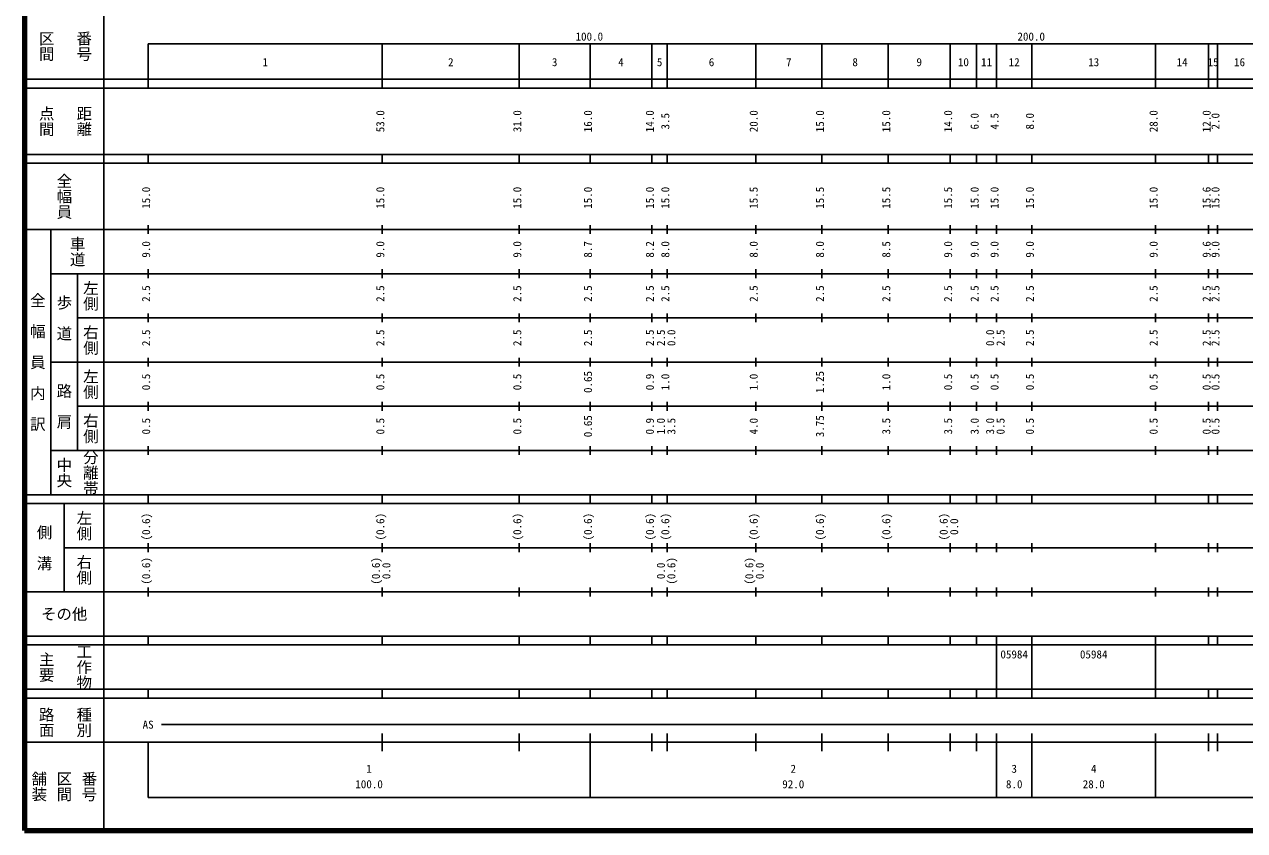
# Model space of a CAD drawing. Units: millimetres on the paper, enlarged 1000 times. Extents: x 40000 to 680000, y 20000 to 380000.
# Drawn here: x 40000 to 316140, y 20000 to 202409 of the extents above; entities that cross this region are included whole.
import ezdxf
from ezdxf.enums import TextEntityAlignment as Align

# ---------------------------------------------------------------- set-up
doc = ezdxf.new("R2010")
doc.units = ezdxf.units.MM
doc.header["$LTSCALE"] = 1000
doc.layers.add('M-TTL', color=2, linetype='Continuous', lineweight=13)
doc.layers.add('M-TTL-BAND', color=7, linetype='Continuous', lineweight=25)
doc.styles.add('@ＭＳ ゴシック', font='')
doc.styles.add('ＭＳ ゴシック', font='')
doc.styles.get('@ＭＳ ゴシック').set_extended_font_data('@MS Gothic')
doc.styles.get('ＭＳ ゴシック').set_extended_font_data('MS Gothic')

msp = doc.modelspace()

# ---------------------------------------------------------------- linework, layer by layer
at = {"layer": 'M-TTL', "lineweight": 140}
for p, q in [((40000, 380000), (40000, 20000)), ((40000, 20000), (680000, 20000))]:
    msp.add_line(p, q, dxfattribs=at)
at = {"layer": 'M-TTL-BAND'}
for p, q in [((58000, 370000), (58000, 20000)), ((68000, 198000), (579000, 198000)), ((68000, 198000), (68000, 188000)), ((121000, 188000), (121000, 198000)), ((152000, 188000), (152000, 198000)), ((168000, 188000), (168000, 198000)), ((182000, 188000), (182000, 198000)), ((185500, 188000), (185500, 198000)), ((205500, 188000), (205500, 198000)), ((220500, 188000), (220500, 198000)), ((235500, 188000), (235500, 198000)), ((249500, 188000), (249500, 198000)), ((255500, 188000), (255500, 198000)), ((260000, 188000), (260000, 198000)), ((268000, 188000), (268000, 198000)), ((296000, 188000), (296000, 198000)), ((308000, 188000), (308000, 198000)), ((310000, 188000), (310000, 198000)), ((40000, 190000), (579000, 190000)), ((40000, 188000), (579000, 188000)), ((40000, 173000), (579000, 173000)), ((68000, 171000), (68000, 173000)), ((121000, 171000), (121000, 173000)), ((152000, 171000), (152000, 173000)), ((168000, 171000), (168000, 173000)), ((182000, 171000), (182000, 173000)), ((185500, 171000), (185500, 173000)), ((205500, 171000), (205500, 173000)), ((220500, 171000), (220500, 173000)), ((235500, 171000), (235500, 173000)), ((249500, 171000), (249500, 173000)), ((255500, 171000), (255500, 173000)), ((260000, 171000), (260000, 173000)), ((268000, 171000), (268000, 173000)), ((296000, 171000), (296000, 173000)), ((308000, 171000), (308000, 173000)), ((310000, 171000), (310000, 173000)), ((40000, 171000), (579000, 171000)), ((40000, 156000), (579000, 156000)), ((46000, 96000), (46000, 156000)), ((68000, 155000), (68000, 157000)), ((121000, 155000), (121000, 157000)), ((152000, 155000), (152000, 157000)), ((168000, 155000), (168000, 157000)), ((182000, 155000), (182000, 157000)), ((185500, 155000), (185500, 157000)), ((205500, 155000), (205500, 157000)), ((220500, 155000), (220500, 157000)), ((235500, 155000), (235500, 157000)), ((249500, 155000), (249500, 157000)), ((255500, 155000), (255500, 157000)), ((260000, 155000), (260000, 157000)), ((268000, 155000), (268000, 157000)), ((296000, 155000), (296000, 157000)), ((308000, 155000), (308000, 157000)), ((310000, 155000), (310000, 157000)), ((68000, 145000), (68000, 147000)), ((121000, 145000), (121000, 147000)), ((152000, 145000), (152000, 147000)), ((168000, 145000), (168000, 147000)), ((182000, 145000), (182000, 147000)), ((185500, 145000), (185500, 147000)), ((205500, 145000), (205500, 147000)), ((220500, 145000), (220500, 147000)), ((235500, 145000), (235500, 147000)), ((249500, 145000), (249500, 147000)), ((255500, 145000), (255500, 147000)), ((260000, 145000), (260000, 147000)), ((268000, 145000), (268000, 147000)), ((296000, 145000), (296000, 147000)), ((308000, 145000), (308000, 147000)), ((310000, 145000), (310000, 147000)), ((46000, 146000), (579000, 146000)), ((52000, 146000), (52000, 106000)), ((52000, 136000), (579000, 136000)), ((68000, 135000), (68000, 137000)), ((121000, 135000), (121000, 137000)), ((152000, 135000), (152000, 137000)), ((168000, 135000), (168000, 137000)), ((182000, 135000), (182000, 137000)), ((185500, 135000), (185500, 137000)), ((205500, 135000), (205500, 137000)), ((220500, 135000), (220500, 137000)), ((235500, 135000), (235500, 137000)), ((249500, 135000), (249500, 137000)), ((255500, 135000), (255500, 137000)), ((260000, 135000), (260000, 137000)), ((268000, 135000), (268000, 137000)), ((296000, 135000), (296000, 137000)), ((308000, 135000), (308000, 137000)), ((310000, 135000), (310000, 137000)), ((46000, 126000), (579000, 126000)), ((68000, 125000), (68000, 127000)), ((121000, 125000), (121000, 127000)), ((152000, 125000), (152000, 127000)), ((168000, 125000), (168000, 127000)), ((182000, 125000), (182000, 127000)), ((185500, 125000), (185500, 127000)), ((205500, 125000), (205500, 127000)), ((220500, 125000), (220500, 127000)), ((235500, 125000), (235500, 127000)), ((249500, 125000), (249500, 127000)), ((255500, 125000), (255500, 127000)), ((260000, 125000), (260000, 127000)), ((268000, 125000), (268000, 127000)), ((296000, 125000), (296000, 127000)), ((308000, 125000), (308000, 127000)), ((310000, 125000), (310000, 127000)), ((52000, 116000), (579000, 116000)), ((68000, 115000), (68000, 117000)), ((121000, 115000), (121000, 117000)), ((152000, 115000), (152000, 117000)), ((168000, 115000), (168000, 117000)), ((182000, 115000), (182000, 117000)), ((185500, 115000), (185500, 117000)), ((205500, 115000), (205500, 117000)), ((220500, 115000), (220500, 117000)), ((235500, 115000), (235500, 117000)), ((249500, 115000), (249500, 117000)), ((255500, 115000), (255500, 117000)), ((260000, 115000), (260000, 117000)), ((268000, 115000), (268000, 117000)), ((296000, 115000), (296000, 117000)), ((308000, 115000), (308000, 117000)), ((310000, 115000), (310000, 117000)), ((46000, 106000), (579000, 106000)), ((68000, 105000), (68000, 107000)), ((121000, 105000), (121000, 107000)), ((152000, 105000), (152000, 107000)), ((168000, 105000), (168000, 107000)), ((182000, 105000), (182000, 107000)), ((185500, 105000), (185500, 107000)), ((205500, 105000), (205500, 107000)), ((220500, 105000), (220500, 107000)), ((235500, 105000), (235500, 107000)), ((249500, 105000), (249500, 107000)), ((255500, 105000), (255500, 107000)), ((260000, 105000), (260000, 107000)), ((268000, 105000), (268000, 107000)), ((296000, 105000), (296000, 107000)), ((308000, 105000), (308000, 107000)), ((310000, 105000), (310000, 107000)), ((40000, 96000), (579000, 96000)), ((40000, 94000), (579000, 94000)), ((49000, 94000), (49000, 74000)), ((68000, 94000), (68000, 96000)), ((121000, 94000), (121000, 96000)), ((152000, 94000), (152000, 96000)), ((168000, 94000), (168000, 96000)), ((182000, 94000), (182000, 96000)), ((185500, 94000), (185500, 96000)), ((205500, 94000), (205500, 96000)), ((220500, 94000), (220500, 96000)), ((235500, 94000), (235500, 96000)), ((249500, 94000), (249500, 96000)), ((255500, 94000), (255500, 96000)), ((260000, 94000), (260000, 96000)), ((268000, 94000), (268000, 96000)), ((296000, 94000), (296000, 96000)), ((308000, 94000), (308000, 96000)), ((310000, 94000), (310000, 96000)), ((49000, 84000), (579000, 84000)), ((68000, 83000), (68000, 85000)), ((121000, 83000), (121000, 85000)), ((152000, 83000), (152000, 85000)), ((168000, 83000), (168000, 85000)), ((182000, 83000), (182000, 85000)), ((185500, 83000), (185500, 85000)), ((205500, 83000), (205500, 85000)), ((220500, 83000), (220500, 85000)), ((235500, 83000), (235500, 85000)), ((249500, 83000), (249500, 85000)), ((255500, 83000), (255500, 85000)), ((260000, 83000), (260000, 85000)), ((268000, 83000), (268000, 85000)), ((296000, 83000), (296000, 85000)), ((308000, 83000), (308000, 85000)), ((310000, 83000), (310000, 85000)), ((68000, 73000), (68000, 75000)), ((121000, 73000), (121000, 75000)), ((152000, 73000), (152000, 75000)), ((168000, 73000), (168000, 75000)), ((182000, 73000), (182000, 75000)), ((185500, 73000), (185500, 75000)), ((205500, 73000), (205500, 75000)), ((220500, 73000), (220500, 75000)), ((235500, 73000), (235500, 75000)), ((249500, 73000), (249500, 75000)), ((255500, 73000), (255500, 75000)), ((260000, 73000), (260000, 75000)), ((268000, 73000), (268000, 75000)), ((296000, 73000), (296000, 75000)), ((308000, 73000), (308000, 75000)), ((310000, 73000), (310000, 75000)), ((40000, 74000), (579000, 74000)), ((40000, 64000), (579000, 64000)), ((68000, 62000), (68000, 64000)), ((121000, 62000), (121000, 64000)), ((152000, 62000), (152000, 64000)), ((168000, 62000), (168000, 64000)), ((182000, 62000), (182000, 64000)), ((185500, 62000), (185500, 64000)), ((205500, 62000), (205500, 64000)), ((220500, 62000), (220500, 64000)), ((235500, 62000), (235500, 64000)), ((249500, 62000), (249500, 64000)), ((255500, 62000), (255500, 64000)), ((260000, 62000), (260000, 64000)), ((268000, 62000), (268000, 64000)), ((296000, 62000), (296000, 64000)), ((308000, 62000), (308000, 64000)), ((310000, 62000), (310000, 64000)), ((40000, 62000), (579000, 62000)), ((260000, 52000), (260000, 62000)), ((268000, 52000), (268000, 62000)), ((268000, 52000), (268000, 62000)), ((296000, 52000), (296000, 62000)), ((40000, 52000), (579000, 52000)), ((40000, 50000), (579000, 50000)), ((68000, 50000), (68000, 52000)), ((121000, 50000), (121000, 52000)), ((152000, 50000), (152000, 52000)), ((168000, 50000), (168000, 52000)), ((182000, 50000), (182000, 52000)), ((185500, 50000), (185500, 52000)), ((205500, 50000), (205500, 52000)), ((220500, 50000), (220500, 52000)), ((235500, 50000), (235500, 52000)), ((249500, 50000), (249500, 52000)), ((255500, 50000), (255500, 52000)), ((260000, 50000), (260000, 52000)), ((268000, 50000), (268000, 52000)), ((296000, 50000), (296000, 52000)), ((308000, 50000), (308000, 52000)), ((310000, 50000), (310000, 52000)), ((71000, 44000), (565000, 44000)), ((121000, 38000), (121000, 42000)), ((152000, 38000), (152000, 42000)), ((168000, 27500), (168000, 42000)), ((182000, 38000), (182000, 42000)), ((185500, 38000), (185500, 42000)), ((205500, 38000), (205500, 42000)), ((220500, 38000), (220500, 42000)), ((235500, 38000), (235500, 42000)), ((249500, 38000), (249500, 42000)), ((255500, 38000), (255500, 42000)), ((260000, 27500), (260000, 42000)), ((268000, 27500), (268000, 42000)), ((296000, 27500), (296000, 42000)), ((308000, 38000), (308000, 42000)), ((310000, 38000), (310000, 42000)), ((40000, 40000), (579000, 40000)), ((68000, 40000), (68000, 27500)), ((68000, 27500), (579000, 27500))]:
    msp.add_line(p, q, dxfattribs=at)

# ---------------------------------------------------------------- texts
at = {"layer": 'M-TTL-BAND', "style": '@ＭＳ ゴシック'}
for s, p in [('区間', (45000, 197500)), ('番号', (53500, 197500)), ('点間', (45000, 180500)), ('距離', (53500, 180500)), ('全幅員', (49000, 163500)), ('車道', (52000, 151000)), ('左側', (55000, 141000)), ('全\u3000幅\u3000員\u3000内\u3000訳', (43000, 126000)), ('歩\u3000道', (49000, 136000)), ('右側', (55000, 131000)), ('左側', (55000, 121000)), ('路\u3000肩', (49000, 116000)), ('右側', (55000, 111000)), ('分離帯', (55000, 101000)), ('中央', (49000, 101000)), ('左側', (53500, 89000)), ('側\u3000溝', (44500, 84000)), ('右側', (53500, 79000)), ('工作物', (53500, 57000)), ('主要', (45000, 57000)), ('路面', (45000, 44500)), ('種別', (53500, 44500)), ('舗装', (43333, 30000)), ('区間', (49000, 30000)), ('番号', (54667, 30000))]:
    msp.add_text(s, height=2566, rotation=270, dxfattribs=at).set_placement(p, align=Align.MIDDLE_CENTER)
at = {"layer": 'M-TTL-BAND', "style": 'ＭＳ ゴシック'}
for s, p in [('100.0', (167844, 198195)), ('200.0', (267844, 198195)), ('1', (94500, 192405)), ('2', (136500, 192405)), ('3', (160000, 192405)), ('4', (175000, 192405)), ('5', (183750, 192405)), ('6', (195500, 192405)), ('7', (213000, 192405)), ('8', (228000, 192405)), ('9', (242500, 192405)), ('10', (252500, 192405)), ('11', (257750, 192405)), ('12', (264000, 192405)), ('13', (282000, 192405)), ('14', (302000, 192405)), ('15', (309000, 192405)), ('16', (315000, 192405)), ('AS', (68000, 42500)), ('1', (118000, 32523)), ('2', (214000, 32523)), ('3', (264000, 32523)), ('4', (282000, 32523)), ('100.0', (118000, 29033)), ('92.0', (214000, 29033)), ('8.0', (264000, 29033)), ('28.0', (282000, 29033))]:
    msp.add_text(s, height=1833, dxfattribs=at).set_placement(p, align=Align.BOTTOM_CENTER)
for s, p in [('53.0', (122000, 180500)), ('31.0', (153000, 180500)), ('16.0', (169000, 180500)), ('14.0', (183000, 180500)), ('20.0', (206500, 180500)), ('15.0', (221500, 180500)), ('15.0', (236500, 180500)), ('14.0', (250500, 180500)), ('28.0', (297000, 180500)), ('12.0', (309000, 180500)), ('3.5', (186500, 180500)), ('6.0', (256500, 180500)), ('4.5', (261000, 180500)), ('8.0', (269000, 180500)), ('2.0', (311000, 180500)), ('15.0', (69000, 163174)), ('15.0', (122000, 163174)), ('15.0', (153000, 163174)), ('15.0', (169000, 163174)), ('15.0', (183000, 163174)), ('15.0', (186500, 163174)), ('15.5', (206500, 163174)), ('15.5', (221500, 163174)), ('15.5', (236500, 163174)), ('15.5', (250500, 163174)), ('15.0', (256500, 163174)), ('15.0', (261000, 163174)), ('15.0', (269000, 163174)), ('15.0', (297000, 163174)), ('15.6', (309000, 163174)), ('15.0', (311000, 163174)), ('9.0', (69000, 151500)), ('9.0', (122000, 151500)), ('9.0', (153000, 151500)), ('8.7', (169000, 151500)), ('8.2', (183000, 151500)), ('8.0', (186500, 151500)), ('8.0', (206500, 151500)), ('8.0', (221500, 151500)), ('8.5', (236500, 151500)), ('9.0', (250500, 151500)), ('9.0', (256500, 151500)), ('9.0', (261000, 151500)), ('9.0', (269000, 151500)), ('9.0', (297000, 151500)), ('9.6', (309000, 151500)), ('9.0', (311000, 151500)), ('2.5', (69000, 141500)), ('2.5', (122000, 141500)), ('2.5', (153000, 141500)), ('2.5', (169000, 141500)), ('2.5', (183000, 141500)), ('2.5', (186500, 141500)), ('2.5', (206500, 141500)), ('2.5', (221500, 141500)), ('2.5', (236500, 141500)), ('2.5', (250500, 141500)), ('2.5', (256500, 141500)), ('2.5', (261000, 141500)), ('2.5', (269000, 141500)), ('2.5', (297000, 141500)), ('2.5', (309000, 141500)), ('2.5', (311000, 141500)), ('2.5', (69000, 131500)), ('2.5', (122000, 131500)), ('2.5', (153000, 131500)), ('2.5', (169000, 131500)), ('2.5', (183000, 131500)), ('2.5', (185500, 131500)), ('0.0', (187870, 131500)), ('0.0', (260000, 131500)), ('2.5', (262370, 131500)), ('2.5', (269000, 131500)), ('2.5', (297000, 131500)), ('2.5', (309000, 131500)), ('2.5', (311000, 131500)), ('0.5', (69000, 121500)), ('0.5', (122000, 121500)), ('0.5', (153000, 121500)), ('0.65', (169000, 121500)), ('0.9', (183000, 121500)), ('1.0', (186500, 121500)), ('1.0', (206500, 121500)), ('1.25', (221500, 121500)), ('1.0', (236500, 121500)), ('0.5', (250500, 121500)), ('0.5', (256500, 121500)), ('0.5', (261000, 121500)), ('0.5', (269000, 121500)), ('0.5', (297000, 121500)), ('0.5', (309000, 121500)), ('0.5', (311000, 121500)), ('0.5', (69000, 111500)), ('0.5', (122000, 111500)), ('0.5', (153000, 111500)), ('0.65', (169000, 111500)), ('0.9', (183000, 111500)), ('1.0', (185500, 111500)), ('3.5', (187870, 111500)), ('4.0', (206500, 111500)), ('3.75', (221500, 111500)), ('3.5', (236500, 111500)), ('3.5', (250500, 111500)), ('3.0', (256500, 111500)), ('3.0', (260000, 111500)), ('0.5', (262370, 111500)), ('0.5', (269000, 111500)), ('0.5', (297000, 111500)), ('0.5', (309000, 111500)), ('0.5', (311000, 111500)), ('(0.6)', (69000, 88764)), ('(0.6)', (122000, 88764)), ('(0.6)', (153000, 88764)), ('(0.6)', (169000, 88764)), ('(0.6)', (183000, 88764)), ('(0.6)', (186500, 88764)), ('(0.6)', (206500, 88764)), ('(0.6)', (221500, 88764)), ('(0.6)', (236500, 88764)), ('(0.6)', (249500, 88764)), ('0.0', (251870, 88764)), ('(0.6)', (69000, 78764)), ('(0.6)', (121000, 78764)), ('0.0', (123370, 78764)), ('0.0', (185500, 78764)), ('(0.6)', (187870, 78764)), ('(0.6)', (205500, 78764)), ('0.0', (207870, 78764))]:
    msp.add_text(s, height=1833, rotation=90, dxfattribs=at).set_placement(p, align=Align.BOTTOM_CENTER)
msp.add_text('その他', height=2566, dxfattribs=at).set_placement((49000, 69000), align=Align.MIDDLE_CENTER)
for p in [(260875, 58405), (278875, 58405)]:
    msp.add_text('05984', height=1833, dxfattribs=at).set_placement(p, align=Align.BOTTOM_LEFT)

doc.saveas('drawing.dxf')
